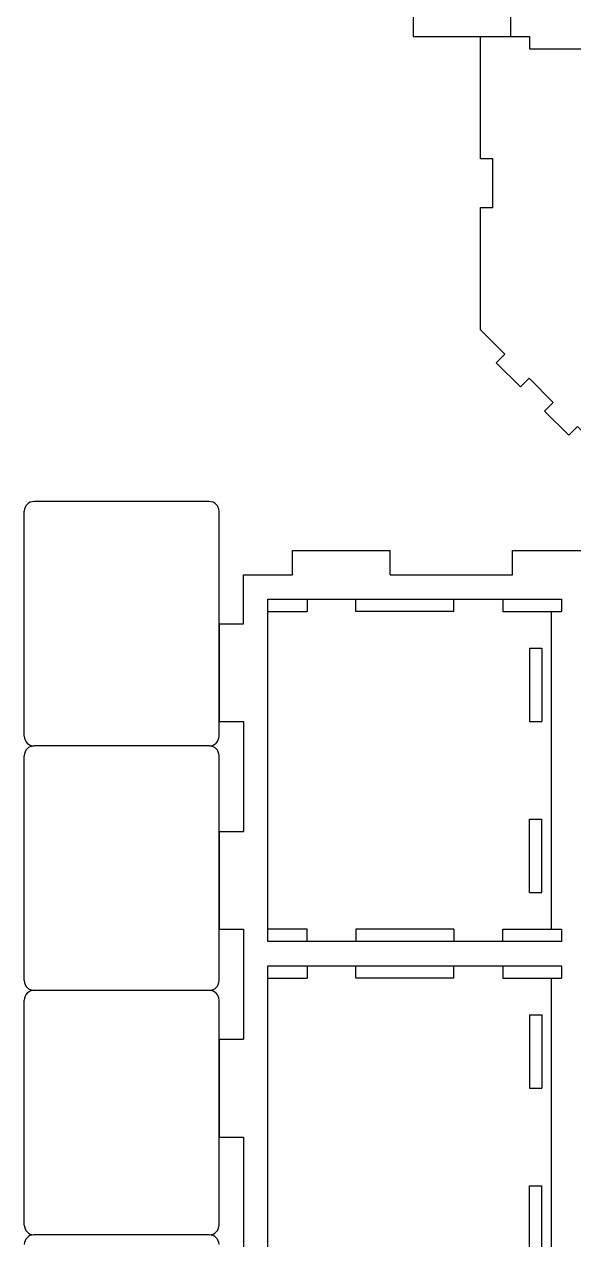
# Model space of a CAD drawing. Header units: millimetres. Extents: x 0 to 1201, y 0 to 800.
# Drawn here: x 0.2 to 112.5, y 249.3 to 497.9 of the extents above; entities that cross this region are included whole.
import ezdxf

# ---------------------------------------------------------------- set-up
doc = ezdxf.new("R2010")
doc.units = ezdxf.units.MM
doc.layers.add('SLD-0', color=179, linetype='Continuous')

# ---------------------------------------------------------------- blocks, each defined once
blk = doc.blocks.new('1- Back-2')
at = {"color": 179, "linetype": 'Continuous', "lineweight": 25}
for p, q in [((19.8, 79.8), (30, 90)), ((30, 90), (40.2, 79.8)), ((13.08, 76.62), (18.03, 81.57)), ((18.03, 81.57), (19.8, 79.8)), ((40.2, 79.8), (41.97, 81.57)), ((41.97, 81.57), (46.92, 76.62)), ((9.9, 69.9), (14.85, 74.85)), ((14.85, 74.85), (13.08, 76.62)), ((46.92, 76.62), (45.15, 74.85)), ((45.15, 74.85), (50.1, 69.9)), ((3.18, 66.72), (8.13, 71.67)), ((8.13, 71.67), (9.9, 69.9)), ((50.1, 69.9), (51.87, 71.67)), ((51.87, 71.67), (56.82, 66.72)), ((0, 60), (4.95, 64.95)), ((4.95, 64.95), (3.18, 66.72)), ((56.82, 66.72), (55.05, 64.95)), ((55.05, 64.95), (60, 60)), ((0, 35), (0, 60)), ((60, 60), (60, 35)), ((2.5, 35), (0, 35)), ((2.5, 25), (2.5, 35)), ((60, 35), (57.5, 35)), ((57.5, 35), (57.5, 25)), ((0, 25), (2.5, 25)), ((0, 0), (0, 25)), ((57.5, 25), (60, 25)), ((60, 25), (60, 0)), ((10, 2.5), (10, 0)), ((25, 2.5), (10, 2.5)), ((25, 0), (25, 2.5)), ((35, 2.5), (35, 0)), ((50, 2.5), (35, 2.5)), ((50, 0), (50, 2.5)), ((10, 0), (0, 0)), ((35, 0), (25, 0)), ((60, 0), (50, 0))]:
    blk.add_line(p, q, dxfattribs=at)
blk = doc.blocks.new('4- Side')
at = {"color": 179, "linetype": 'Continuous', "lineweight": 25}
for p, q in [((20, 155), (20, 150)), ((40, 155), (20, 155)), ((40, 150), (40, 155)), ((65, 155), (65, 150)), ((85, 155), (65, 155)), ((85, 150), (85, 155)), ((110, 155), (110, 150)), ((130, 155), (110, 155)), ((130, 150), (130, 155)), ((155, 155), (155, 150)), ((175, 155), (155, 155)), ((175, 150), (175, 155)), ((200, 155), (200, 150)), ((220, 155), (200, 155)), ((220, 150), (220, 155)), ((245, 155), (245, 150)), ((265, 155), (245, 155)), ((265, 150), (265, 155)), ((0, 150), (0, 5)), ((20, 150), (0, 150)), ((65, 150), (40, 150)), ((110, 150), (85, 150)), ((155, 150), (130, 150)), ((200, 150), (175, 150)), ((245, 150), (220, 150)), ((285, 150), (265, 150)), ((285, 5), (285, 150)), ((10, 135), (5, 135)), ((5, 135), (5, 115)), ((10, 115), (10, 135)), ((280, 135), (275, 135)), ((275, 135), (275, 115)), ((280, 115), (280, 135)), ((5, 115), (10, 115)), ((275, 115), (280, 115)), ((10, 87.5), (5, 87.5)), ((5, 87.5), (5, 67.5)), ((10, 67.5), (10, 87.5)), ((275, 87.5), (275, 67.5)), ((280, 87.5), (275, 87.5)), ((280, 67.5), (280, 87.5)), ((5, 67.5), (10, 67.5)), ((275, 67.5), (280, 67.5)), ((20, 57.5), (20, 55)), ((40, 57.5), (20, 57.5)), ((40, 55), (40, 57.5)), ((65, 57.5), (65, 55)), ((85, 57.5), (65, 57.5)), ((85, 55), (85, 57.5)), ((110, 57.5), (110, 55)), ((130, 57.5), (110, 57.5)), ((130, 55), (130, 57.5)), ((155, 57.5), (155, 55)), ((175, 57.5), (155, 57.5)), ((175, 55), (175, 57.5)), ((200, 57.5), (200, 55)), ((220, 57.5), (200, 57.5)), ((220, 55), (220, 57.5)), ((265, 57.5), (245, 57.5)), ((245, 57.5), (245, 55)), ((265, 55), (265, 57.5)), ((20, 55), (40, 55)), ((65, 55), (85, 55)), ((110, 55), (130, 55)), ((155, 55), (175, 55)), ((200, 55), (220, 55)), ((245, 55), (265, 55)), ((10, 40), (5, 40)), ((5, 40), (5, 20)), ((10, 20), (10, 40)), ((275, 40), (275, 20)), ((280, 40), (275, 40)), ((280, 20), (280, 40)), ((5, 20), (10, 20)), ((275, 20), (280, 20)), ((0, 5), (20, 5)), ((20, 5), (20, 0)), ((40, 5), (65, 5)), ((40, 0), (40, 5)), ((65, 5), (65, 0)), ((85, 5), (110, 5)), ((85, 0), (85, 5)), ((110, 5), (110, 0)), ((130, 5), (155, 5)), ((130, 0), (130, 5)), ((155, 5), (155, 0)), ((175, 5), (200, 5)), ((175, 0), (175, 5)), ((200, 5), (200, 0)), ((220, 5), (245, 5)), ((220, 0), (220, 5)), ((245, 5), (245, 0)), ((265, 5), (285, 5)), ((265, 0), (265, 5)), ((20, 0), (40, 0)), ((65, 0), (85, 0)), ((110, 0), (130, 0)), ((155, 0), (175, 0)), ((200, 0), (220, 0)), ((245, 0), (265, 0))]:
    blk.add_line(p, q, dxfattribs=at)
blk = doc.blocks.new('1- Middle Box with back locker')
at = {"color": 179, "linetype": 'Continuous', "lineweight": 25}
for p, q in [((270, 275), (270, 270)), ((290, 275), (270, 275)), ((290, 275), (290, 270)), ((312.5, 275), (312.5, 270)), ((332.5, 275), (312.5, 275)), ((332.5, 275), (332.5, 270)), ((355, 275), (355, 270)), ((375, 275), (355, 275)), ((375, 275), (375, 270)), ((270, 270), (247.5, 270)), ((312.5, 270), (290, 270)), ((355, 270), (332.5, 270)), ((375, 270), (385, 270)), ((385, 270), (385, 260)), ((235, 265), (305, 265)), ((302.5, 265), (302.5, 257)), ((305, 265), (305, 205)), ((310, 205), (310, 265)), ((310, 265), (380, 265)), ((312.5, 257), (312.5, 265)), ((377.5, 265), (377.5, 257)), ((380, 265), (380, 205)), ((385, 260), (390, 260)), ((390, 260), (390, 240)), ((305, 257), (302.5, 257)), ((310, 257), (312.5, 257)), ((380, 257), (377.5, 257)), ((302.5, 247), (305, 247)), ((302.5, 227), (302.5, 247)), ((312.5, 247), (310, 247)), ((312.5, 227), (312.5, 247)), ((377.5, 247), (380, 247)), ((377.5, 227), (377.5, 247)), ((385, 240), (390, 240)), ((385, 240), (385, 215)), ((302.5, 227), (305, 227)), ((312.5, 227), (310, 227)), ((377.5, 227), (380, 227)), ((305, 217), (302.5, 217)), ((302.5, 217), (302.5, 205)), ((310, 217), (312.5, 217)), ((312.5, 217), (312.5, 205)), ((380, 217), (377.5, 217)), ((377.5, 217), (377.5, 205)), ((385, 215), (390, 215)), ((390, 215), (390, 195)), ((245, 211.5), (260, 211.5)), ((260, 211.5), (260, 209)), ((280, 211.5), (280, 209)), ((295, 211.5), (280, 211.5)), ((295, 211.5), (295, 209)), ((320, 211.5), (320, 209)), ((320, 211.5), (335, 211.5)), ((335, 211.5), (335, 209)), ((355, 211.5), (355, 209)), ((370, 211.5), (355, 211.5)), ((370, 211.5), (370, 209)), ((245, 209), (260, 209)), ((295, 209), (280, 209)), ((320, 209), (335, 209)), ((370, 209), (355, 209)), ((237.5, 207), (302.5, 207)), ((312.5, 207), (377.5, 207)), ((305, 205), (302.5, 205)), ((312.5, 205), (310, 205)), ((380, 205), (377.5, 205))]:
    blk.add_line(p, q, dxfattribs=at)

msp = doc.modelspace()

# ---------------------------------------------------------------- linework, layer by layer
at = {"layer": 'SLD-0'}
for p, q in [((38.026, 400.285), (2.228, 400.285)), ((0.228, 352.285), (0.228, 398.285)), ((40.026, 352.285), (40.026, 398.285)), ((0.228, 302.285), (0.228, 348.285)), ((38.026, 350.285), (2.228, 350.285)), ((38.026, 350.285), (2.228, 350.285)), ((40.026, 302.285), (40.026, 348.285)), ((38.026, 300.285), (2.228, 300.285)), ((38.026, 300.285), (2.228, 300.285)), ((0.228, 252.285), (0.228, 298.285)), ((40.026, 252.285), (40.026, 298.285)), ((38.026, 250.285), (2.228, 250.285)), ((38.026, 250.285), (2.228, 250.285))]:
    msp.add_line(p, q, dxfattribs=at)
for centre, start, end in [((2.228, 398.285), 90, 180), ((38.026, 398.285), 360, 90), ((2.228, 352.285), 180, 270), ((38.026, 352.285), 270, 0), ((2.228, 348.285), 90, 180), ((38.026, 348.285), 0, 90), ((2.228, 302.285), 180, 270), ((38.026, 302.285), 270, 0), ((2.228, 298.285), 90, 180), ((38.026, 298.285), 0, 90), ((2.228, 252.285), 180, 270), ((38.026, 252.285), 270, 0), ((2.228, 248.285), 90, 180), ((38.026, 248.285), 0, 90)]:
    msp.add_arc(centre, 2, start, end, dxfattribs=at)

# ---------------------------------------------------------------- block references
at = {"color": 7, "linetype": 'Continuous'}
msp.add_blockref('4- Side', (59.702, 495.387), dxfattribs=at)
for name, p, rotation in [('1- Back-2', (153.496, 495.387), 180), ('1- Middle Box with back locker', (315.026, 0.285), 90)]:
    msp.add_blockref(name, p, dxfattribs=dict(at, rotation=rotation))

doc.saveas('drawing.dxf')
